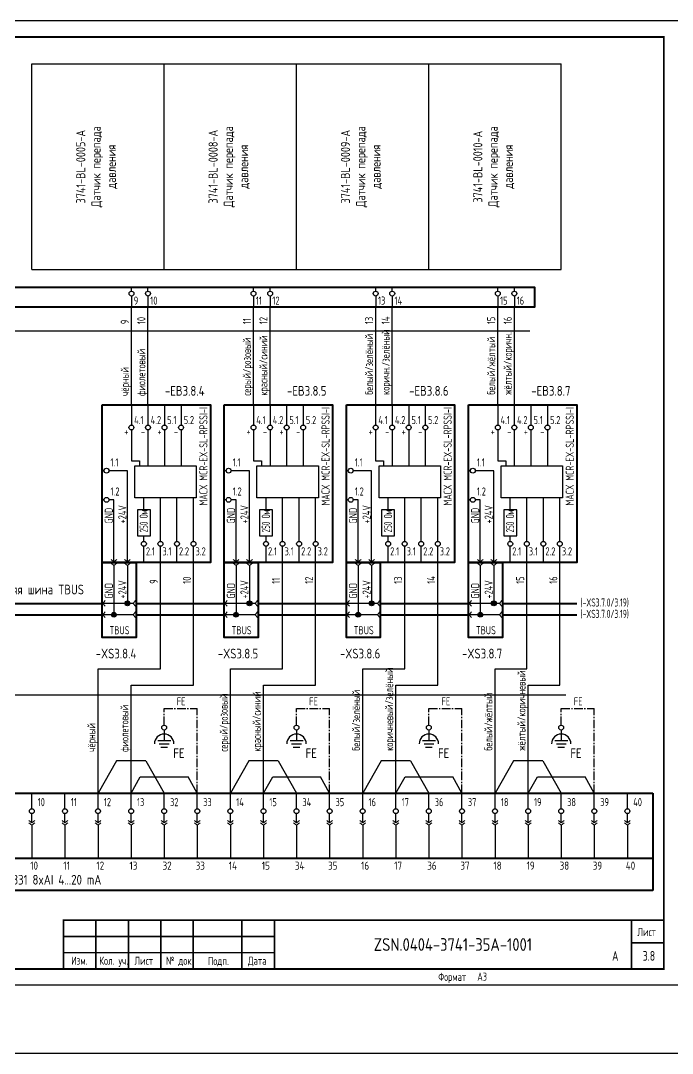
# Model space of a CAD drawing. Header units: millimetres. Extents: x 1235 to 19908, y 833 to 4314.
# Drawn here: x 5906.8 to 6107.6, y 3821.3 to 4139.3 of the extents above; entities that cross this region are included whole.
import ezdxf
from ezdxf.enums import TextEntityAlignment as Align

# ---------------------------------------------------------------- set-up
doc = ezdxf.new("R2010")
doc.units = ezdxf.units.MM
doc.linetypes.add('EPL_DASHLONGDOT', pattern=[1, 0.66, -0.12, 0.1, -0.12])
doc.layers.add('КИА_РАМКИ-ШТАМПЫ', color=7, linetype='Continuous')
doc.layers.add('ФОРМАТ', color=7, linetype='Continuous')
doc.styles.add('GOST-A 3-1', font='', dxfattribs={"height": 3})
doc.styles.add('GOSTA-2.5-1', font='', dxfattribs={"width": 0.9, "height": 2.5})
doc.styles.add('ROMAND0-100', font='romand.shx')
doc.styles.add('ROMANS0-60', font='romans.shx', dxfattribs={"width": 0.6})
doc.styles.add('ROMANS0-70', font='romans.shx', dxfattribs={"width": 0.7})
doc.styles.get("Standard").update_dxf_attribs({"font": 'arial.ttf'})
doc.styles.get('GOST-A 3-1').set_extended_font_data('GOST type A')
doc.styles.get('GOSTA-2.5-1').set_extended_font_data('GOST Type AU')

# ---------------------------------------------------------------- blocks, each defined once
blk = doc.blocks.new('frm6')
at = {"layer": 'ФОРМАТ'}
blk.add_line((-185, 15), (-120, 15), dxfattribs=at)
at = {"layer": 'ФОРМАТ', "const_width": 0.5}
blk.add_lwpolyline([(-185, 15), (-185, 0), (0, 0), (0, 15)], close=True, dxfattribs=at)
for points in [[(-175, 15), (-175, 0)], [(-165, 15), (-165, 0)], [(-155, 15), (-155, 0)], [(-145, 15), (-145, 0)], [(-130, 15), (-130, 0)], [(-120, 15), (-120, 0)], [(-10, 15), (-10, 0)], [(-185, 10), (-120, 10)], [(-10, 8), (0, 8)], [(-185, 5), (-120, 5)]]:
    blk.add_lwpolyline(points, dxfattribs=at)
at = {"layer": 'ФОРМАТ', "style": 'GOSTA-2.5-1', "width": 0.95}
for s, p in [('Лист', (-8.17, 9.36)), ('Изм.', (-182.63, 0.5)), ('Кол. уч.', (-173.96, 0.5)), ('Лист', (-163.13, 0.5)), ('№ док.', (-153.38, 0.5)), ('Подп.', (-140.5, 0.44)), ('Дата', (-128.17, 0.5))]:
    blk.add_text(s, height=2.5, dxfattribs=at).set_placement(p, align=Align.BOTTOM_LEFT)
at = {"layer": 'ФОРМАТ', "flags": 8}
for tag, style, width, p in [('R2', 'ROMANS0-70', 0.7, (-184.4, 10)), ('QTY2', 'ROMANS0-70', 0.65, (-174.28, 10.29)), ('SH2', 'ROMANS0-70', 0.7, (-164.3, 10)), ('ND2', 'ROMANS0-60', 0.6, (-154.34, 10)), ('SIGN2', 'ROMANS0-70', 0.7, (-144.3, 10)), ('DATE2', 'ROMANS0-70', 0.43, (-129.4, 10)), ('R1', 'ROMANS0-70', 0.7, (-184.4, 5)), ('QTY1', 'ROMANS0-70', 0.65, (-174.28, 5.29)), ('SH1', 'ROMANS0-70', 0.7, (-164.3, 5)), ('ND1', 'ROMANS0-60', 0.6, (-154.34, 5)), ('SIGN1', 'ROMANS0-70', 0.7, (-144.3, 5)), ('DATE1', 'ROMANS0-70', 0.43, (-129.4, 5))]:
    blk.add_attdef(tag, text='', height=3, dxfattribs=dict(at, style=style, width=width)).set_placement(p, align=Align.BOTTOM_LEFT)
at = {"layer": 'ФОРМАТ', "style": 'ROMANS0-70', "width": 0.7, "flags": 8}
blk.add_attdef('SH', text='', height=3, dxfattribs=at).set_placement((-5.16, 3.75), align=Align.MIDDLE_CENTER)
blk = doc.blocks.new('*U44')
blk.add_line((-402, 25), (-395, 25))
blk.add_lwpolyline([(-415, 292), (5, 292), (5, -5), (-415, -5)], close=True)
at = {"const_width": 0.6}
blk.add_lwpolyline([(-395, 287), (0, 287), (0, 0), (-395, 0)], close=True, dxfattribs=at)
at = {"ltscale": 100}
blk.add_lwpolyline([(0, 287), (-1, 287)], dxfattribs=at)
for points, const_width in [([(-395, 0), (-407, 0), (-407, 85), (-395, 85)], 0.6), ([(-402, 0), (-402, 85)], 0.6), ([(-407, 60), (-395, 60)], 0.3), ([(-407, 25), (-395, 25)], 0.3)]:
    blk.add_lwpolyline(points, dxfattribs=dict(const_width=const_width))
at = {"style": 'ROMANS0-70', "width": 0.7}
for s, p in [('Взам. Инв. N%%d', (-402.54, 61)), ('Подп. и дата', (-402.54, 31.47)), ('Инв. N%%d подл.', (-402.54, 1.7))]:
    blk.add_text(s, height=2.5, rotation=90, dxfattribs=at).set_placement(p, align=Align.BOTTOM_LEFT)
at = {"ltscale": 100, "insert": (-69.52, -4.39), "char_height": 2.5, "width": 12.6652, "attachment_point": 7, "style": 'ROMANS0-70'}
blk.add_mtext('Формат', dxfattribs=at)
at = {"style": 'ROMANS0-70', "width": 0.7, "flags": 12}
blk.add_attdef('FNAME', text='', height=2.5, rotation=90, dxfattribs=at).set_placement((-397.05, 286.9), align=Align.RIGHT)
for tag, p in [('ZINVN', (-398.5, 72.5)), ('INVN', (-398.5, 12.5))]:
    blk.add_attdef(tag, text='', height=3, rotation=90, dxfattribs=at).set_placement(p, align=Align.MIDDLE_CENTER)
at = {"ltscale": 100, "style": 'ROMANS0-70', "width": 0.7, "flags": 12}
blk.add_attdef('ФОРМАТ', text='', height=2.5, dxfattribs=at).set_placement((-57.47, -4.39), align=Align.BOTTOM_LEFT)
blk = doc.blocks.new('A$C2EC3666A')
h = blk.add_hatch(color=7)
h.dxf.hatch_style = 1
edge = h.paths.add_edge_path()
edge.add_arc((0, 0), 0.75, 0, 360)
at = {"color": 0}
blk.add_circle((0, 0), 0.75, dxfattribs=at)
blk = doc.blocks.new('A$C53757D11')
at = {"color": 0}
for p, q in [((-26.42, -7.89), (-26.42, -14.17)), ((-21.32, -7.89), (-21.32, -14.17)), ((-16.22, -7.89), (-16.22, -14.17)), ((-11.12, -7.89), (-11.12, -14.17)), ((-21.32, -15.67), (-21.32, -26.69)), ((-16.22, -15.67), (-16.22, -26.69)), ((-11.12, -15.67), (-11.12, -26.69)), ((-34.85, -28.22), (-35.44, -28.22)), ((-32.75, -28.22), (-33.35, -28.22)), ((-27.65, -28.22), (-32.75, -28.22)), ((-27.65, -43.2), (-27.65, -28.22)), ((-34.85, -37.17), (-35.44, -37.17)), ((-31.81, -37.17), (-33.35, -37.17)), ((-31.81, -43.2), (-31.81, -37.17)), ((-22.57, -40.25), (-22.57, -36.54)), ((-17.48, -49.99), (-17.48, -36.54)), ((-12.38, -48.25), (-12.38, -36.54)), ((-7.28, -49.99), (-7.28, -36.54)), ((-31.81, -56.28), (-31.81, -43.2)), ((-27.65, -56.28), (-27.65, -43.2)), ((-22.57, -49.99), (-22.57, -48.25)), ((-12.38, -49.99), (-12.38, -48.25)), ((-22.57, -56.52), (-22.57, -51.49)), ((-17.48, -56.52), (-17.48, -51.49)), ((-12.38, -56.52), (-12.38, -51.49)), ((-7.28, -56.52), (-7.28, -51.49)), ((-31.81, -57.43), (-31.81, -72.57)), ((-27.65, -57.43), (-27.65, -69.07)), ((-25.9, -69.07), (-35.26, -69.07)), ((-25.9, -72.57), (-35.26, -72.57))]:
    blk.add_line(p, q, dxfattribs=at)
at = {"lineweight": 18}
for p, q in [((-31.81, -56.28), (-32.7, -55.53)), ((-31.81, -57.43), (-32.7, -56.69)), ((-31.81, -56.28), (-30.92, -55.53)), ((-31.81, -57.43), (-30.92, -56.69)), ((-27.65, -56.28), (-28.54, -55.53)), ((-27.65, -57.43), (-28.54, -56.69)), ((-27.65, -56.28), (-26.76, -55.53)), ((-27.65, -57.43), (-26.76, -56.69)), ((-35.26, -69.07), (-34.52, -68.18)), ((-35.26, -69.07), (-34.52, -69.96)), ((-25.9, -69.07), (-25.15, -68.18)), ((-25.9, -69.07), (-25.15, -69.96)), ((-35.26, -72.57), (-34.52, -71.68)), ((-35.26, -72.57), (-34.52, -73.46)), ((-25.9, -72.57), (-25.15, -71.68)), ((-25.9, -72.57), (-25.15, -73.46))]:
    blk.add_line(p, q, dxfattribs=at)
at = {"color": 0, "lineweight": 40}
for points in [[(-35.44, -7.89), (-2.1, -7.89), (-2.1, -56.52), (-35.44, -56.52)], [(-35.44, -56.52), (-24.99, -56.52), (-24.99, -79.55), (-35.44, -79.55)]]:
    blk.add_lwpolyline(points, close=True, dxfattribs=at)
at = {"color": 0}
blk.add_lwpolyline([(-26.42, -15.67), (-26.42, -25.2), (-23.97, -25.2), (-23.97, -26.69)], dxfattribs=at)
for points in [[(-25.37, -26.69), (-6.44, -26.69), (-6.44, -36.54), (-25.37, -36.54)], [(-24.57, -48.25), (-20.57, -48.25), (-20.57, -40.25), (-24.57, -40.25)]]:
    blk.add_lwpolyline(points, close=True, dxfattribs=at)
for centre in [(-26.42, -14.92), (-21.32, -14.92), (-16.22, -14.92), (-11.12, -14.92), (-34.1, -28.22), (-34.1, -37.17), (-22.57, -50.74), (-17.48, -50.74), (-12.38, -50.74), (-7.28, -50.74)]:
    blk.add_circle(centre, 0.75, dxfattribs=at)
for p in [(-27.65, -69.07), (-31.81, -72.57)]:
    blk.add_blockref('A$C2EC3666A', p, dxfattribs=at)
at = {"style": 'GOSTA-2.5-1', "width": 0.9}
for s, p in [('4.1', (-25.59, -13.88)), ('4.2', (-20.49, -13.88)), ('5.1', (-15.39, -13.88)), ('5.2', (-10.3, -13.88)), ('+', (-28.61, -17.4)), ('+', (-18.42, -17.4)), ('-', (-23.51, -17.4)), ('-', (-13.32, -17.4)), ('1.1', (-32.85, -26.91)), ('1.2', (-32.85, -35.87)), ('2.1', (-21.96, -54.3)), ('3.1', (-16.86, -54.3)), ('2.2', (-11.76, -54.3)), ('3.2', (-6.67, -54.3)), ('TBUS', (-33.18, -78.6))]:
    blk.add_text(s, height=2.5, dxfattribs=at).set_placement(p)
at = {"style": 'GOSTA-2.5-1'}
for s, width, p in [('MACX MCR-EX-SL-RPSSI-I', 0.8, (-2.98, -38.97)), ('GND', 0.9, (-32.14, -44.47)), ('+24V', 0.9, (-27.98, -44.47)), ('250 Ом', 0.65, (-21.37, -47.21)), ('GND', 0.9, (-32.14, -67.6)), ('+24V', 0.9, (-27.98, -67.6))]:
    blk.add_text(s, height=2.5, rotation=90, dxfattribs=dict(at, width=width)).set_placement(p)
blk = doc.blocks.new('A$C38A837D7')
at = {"color": 0}
for p, q in [((0, 4.92), (0, 6.17)), ((0, 3.42), (0, 0)), ((5.1, 4.92), (5.1, 6.17)), ((5.1, 3.42), (5.1, 0)), ((37.63, 4.92), (37.63, 6.17)), ((37.63, 3.42), (37.63, 0)), ((42.73, 4.92), (42.73, 6.17)), ((42.73, 3.42), (42.73, 0)), ((75.26, 4.92), (75.26, 6.17)), ((75.26, 3.42), (75.26, 0)), ((80.36, 4.92), (80.36, 6.17)), ((80.36, 3.42), (80.36, 0)), ((112.89, 4.92), (112.89, 6.17)), ((112.89, 3.42), (112.89, 0)), ((117.99, 4.92), (117.99, 6.17)), ((117.99, 3.42), (117.99, 0)), ((188.15, 4.92), (188.15, 6.17)), ((188.15, 3.42), (188.15, 0)), ((193.25, 4.92), (193.25, 6.17)), ((193.25, 3.42), (193.25, 0)), ((225.78, 4.92), (225.78, 6.17)), ((225.78, 3.42), (225.78, 0)), ((230.88, 4.92), (230.88, 6.17)), ((230.88, 3.42), (230.88, 0)), ((263.41, 4.92), (263.41, 6.17)), ((263.41, 3.42), (263.41, 0)), ((268.51, 4.92), (268.51, 6.17)), ((268.51, 3.42), (268.51, 0)), ((301.04, 4.92), (301.04, 6.17)), ((301.04, 3.42), (301.04, 0)), ((306.14, 4.92), (306.14, 6.17)), ((306.14, 3.42), (306.14, 0))]:
    blk.add_line(p, q, dxfattribs=at)
at = {"color": 0, "lineweight": 40}
blk.add_lwpolyline([(-2.75, 6.17), (312.36, 6.17), (312.36, 0), (-2.75, 0)], close=True, dxfattribs=at)
at = {"color": 0}
for centre in [(0, 4.17), (5.1, 4.17), (37.63, 4.17), (42.73, 4.17), (75.26, 4.17), (80.36, 4.17), (112.89, 4.17), (117.99, 4.17), (188.15, 4.17), (193.25, 4.17), (225.78, 4.17), (230.88, 4.17), (263.41, 4.17), (268.51, 4.17), (301.04, 4.17), (306.14, 4.17)]:
    blk.add_circle(centre, 0.75, dxfattribs=at)
at = {"style": 'GOSTA-2.5-1', "width": 0.9}
for s, p in [('1', (0.71, 0.77)), ('2', (5.8, 0.77)), ('3', (38.34, 0.77)), ('4', (43.43, 0.77)), ('5', (75.97, 0.77)), ('6', (81.06, 0.77)), ('7', (113.6, 0.77)), ('8', (118.69, 0.77)), ('9', (188.86, 0.77)), ('10', (193.95, 0.77)), ('11', (226.49, 0.77)), ('12', (231.58, 0.77)), ('13', (264.12, 0.77)), ('14', (269.22, 0.77)), ('15', (301.75, 0.77)), ('16', (306.85, 0.77))]:
    blk.add_text(s, height=2.5, dxfattribs=at).set_placement(p)
blk = doc.blocks.new('A$C2BF74EC9')
at = {"color": 0}
for p, q in [((0, 6.39), (4, 6.39)), ((2, 8.39), (2, 6.39)), ((0.5, 5.39), (3.5, 5.39)), ((1, 4.39), (3, 4.39))]:
    blk.add_line(p, q, dxfattribs=at)
at = {"style": 'GOST-A 3-1'}
blk.add_text('FE', height=3, dxfattribs=at).set_placement((4.81, 1))

msp = doc.modelspace()

# ---------------------------------------------------------------- linework, layer by layer
for p, q in [((5910.26, 4126.01), (5951.04, 4126.01)), ((5910.26, 4062.68), (5910.26, 4126.01)), ((5951.04, 4062.68), (5951.04, 4126.01)), ((5951.04, 4126.01), (5991.82, 4126.01)), ((5991.82, 4062.68), (5991.82, 4126.01)), ((5991.82, 4126.01), (6032.6, 4126.01)), ((6032.6, 4062.68), (6032.6, 4126.01)), ((6032.6, 4126.01), (6073.38, 4126.01)), ((6073.38, 4062.68), (6073.38, 4126.01)), ((5910.26, 4062.68), (5951.04, 4062.68)), ((5951.04, 4062.68), (5991.82, 4062.68)), ((5991.82, 4062.68), (6032.6, 4062.68)), ((6032.6, 4062.68), (6073.38, 4062.68)), ((5940.85, 3901.41), (5943.68, 3906.41)), ((5943.68, 3906.41), (5958.4, 3906.41)), ((5961.24, 3901.41), (5958.4, 3906.41)), ((5981.63, 3901.41), (5984.47, 3906.41)), ((5984.47, 3906.41), (5999.18, 3906.41)), ((6002.02, 3901.41), (5999.18, 3906.41)), ((6022.41, 3901.41), (6025.25, 3906.41)), ((6025.25, 3906.41), (6039.96, 3906.41)), ((6042.8, 3901.41), (6039.96, 3906.41)), ((6063.19, 3901.41), (6066.03, 3906.41)), ((6066.03, 3906.41), (6080.74, 3906.41)), ((6083.58, 3901.41), (6080.74, 3906.41)), ((5910.26, 3896.61), (5910.26, 3901.41)), ((5920.46, 3896.61), (5920.46, 3901.41)), ((5930.65, 3896.61), (5930.65, 3901.41)), ((5940.85, 3896.61), (5940.85, 3901.41)), ((5951.04, 3896.61), (5951.04, 3901.41)), ((5961.24, 3896.61), (5961.24, 3901.41)), ((5971.43, 3896.61), (5971.43, 3901.41)), ((5981.63, 3896.61), (5981.63, 3901.41)), ((5991.82, 3896.61), (5991.82, 3901.41)), ((6002.02, 3896.61), (6002.02, 3901.41)), ((6012.21, 3896.61), (6012.21, 3901.41)), ((6022.41, 3896.61), (6022.41, 3901.41)), ((6032.6, 3896.61), (6032.6, 3901.41)), ((6042.8, 3896.61), (6042.8, 3901.41)), ((6052.99, 3896.61), (6052.99, 3901.41)), ((6063.19, 3896.61), (6063.19, 3901.41)), ((6073.38, 3896.61), (6073.38, 3901.41)), ((6083.58, 3896.61), (6083.58, 3901.41)), ((6093.77, 3896.61), (6093.77, 3901.41)), ((5910.26, 3892.3), (5910.26, 3895.11)), ((5920.46, 3892.3), (5920.46, 3895.11)), ((5930.65, 3892.3), (5930.65, 3895.11)), ((5940.85, 3892.3), (5940.85, 3895.11)), ((5951.04, 3892.3), (5951.04, 3895.11)), ((5961.24, 3892.3), (5961.24, 3895.11)), ((5971.43, 3892.3), (5971.43, 3895.11)), ((5981.63, 3892.3), (5981.63, 3895.11)), ((5991.82, 3892.3), (5991.82, 3895.11)), ((6002.02, 3892.3), (6002.02, 3895.11)), ((6012.21, 3892.3), (6012.21, 3895.11)), ((6022.41, 3892.3), (6022.41, 3895.11)), ((6032.6, 3892.3), (6032.6, 3895.11)), ((6042.8, 3892.3), (6042.8, 3895.11)), ((6052.99, 3892.3), (6052.99, 3895.11)), ((6063.19, 3892.3), (6063.19, 3895.11)), ((6073.38, 3892.3), (6073.38, 3895.11)), ((6083.58, 3892.3), (6083.58, 3895.11)), ((6093.77, 3892.3), (6093.77, 3895.11)), ((5910.26, 3891.55), (5910.26, 3881.38)), ((5920.46, 3891.55), (5920.46, 3881.38)), ((5930.65, 3891.55), (5930.65, 3881.38)), ((5940.85, 3891.55), (5940.85, 3881.38)), ((5951.04, 3891.55), (5951.04, 3881.38)), ((5961.24, 3891.55), (5961.24, 3881.38)), ((5971.43, 3891.55), (5971.43, 3881.38)), ((5981.63, 3891.55), (5981.63, 3881.38)), ((5991.82, 3891.55), (5991.82, 3881.38)), ((6002.02, 3891.55), (6002.02, 3881.38)), ((6012.21, 3891.55), (6012.21, 3881.38)), ((6022.41, 3891.55), (6022.41, 3881.38)), ((6032.6, 3891.55), (6032.6, 3881.38)), ((6042.8, 3891.55), (6042.8, 3881.38)), ((6052.99, 3891.55), (6052.99, 3881.38)), ((6063.19, 3891.55), (6063.19, 3881.38)), ((6073.38, 3891.55), (6073.38, 3881.38)), ((6083.58, 3891.55), (6083.58, 3881.38)), ((6093.77, 3891.55), (6093.77, 3881.38))]:
    msp.add_line(p, q)
at = {"color": 0}
for p, q in [((5940.95, 4021.05), (5940.95, 4051.09)), ((5946.04, 4021.05), (5946.04, 4051.09)), ((5978.58, 4021.05), (5978.58, 4051.09)), ((5983.67, 4021.05), (5983.67, 4051.09)), ((6016.21, 4021.05), (6016.21, 4051.09)), ((6021.31, 4021.05), (6021.31, 4051.09)), ((6053.84, 4021.05), (6053.84, 4051.09)), ((6058.94, 4021.05), (6058.94, 4051.09)), ((5729.26, 4043.8), (6063.68, 4043.8)), ((5949.89, 3939.69), (5949.89, 3972.42)), ((5960.08, 3934.69), (5960.08, 3972.42)), ((5987.52, 3939.69), (5987.52, 3972.42)), ((5997.71, 3934.69), (5997.71, 3972.42)), ((6025.15, 3939.69), (6025.15, 3972.42)), ((6035.34, 3934.69), (6035.34, 3972.42)), ((6062.78, 3939.69), (6062.78, 3972.42)), ((6072.97, 3934.69), (6072.97, 3972.42)), ((5930.65, 3901.41), (5930.65, 3939.69)), ((5930.65, 3939.69), (5949.89, 3939.69)), ((5971.43, 3901.41), (5971.43, 3939.69)), ((5971.43, 3939.69), (5987.52, 3939.69)), ((6012.21, 3901.41), (6012.21, 3939.69)), ((6012.21, 3939.69), (6025.15, 3939.69)), ((6052.99, 3901.41), (6052.99, 3939.69)), ((6052.99, 3939.69), (6062.78, 3939.69)), ((5940.85, 3934.69), (5960.08, 3934.69)), ((5940.85, 3901.41), (5940.85, 3934.69)), ((5981.63, 3934.69), (5997.71, 3934.69)), ((5981.63, 3901.41), (5981.63, 3934.69)), ((6022.41, 3934.69), (6035.34, 3934.69)), ((6022.41, 3901.41), (6022.41, 3934.69)), ((6063.19, 3934.69), (6072.97, 3934.69)), ((6063.19, 3901.41), (6063.19, 3934.69)), ((5735.86, 3931.72), (6074.75, 3931.72)), ((5951.04, 3920.86), (5951.04, 3919.61)), ((5991.82, 3920.86), (5991.82, 3919.61)), ((6032.6, 3920.86), (6032.6, 3919.61)), ((6073.38, 3920.86), (6073.38, 3919.61)), ((5936.33, 3911.41), (5930.65, 3901.41)), ((5945.36, 3911.41), (5936.33, 3911.41)), ((5945.36, 3911.41), (5951.04, 3901.41)), ((5977.11, 3911.41), (5971.43, 3901.41)), ((5986.14, 3911.41), (5977.11, 3911.41)), ((5986.14, 3911.41), (5991.82, 3901.41)), ((6017.89, 3911.41), (6012.21, 3901.41)), ((6026.92, 3911.41), (6017.89, 3911.41)), ((6026.92, 3911.41), (6032.6, 3901.41)), ((6058.67, 3911.41), (6052.99, 3901.41)), ((6067.7, 3911.41), (6058.67, 3911.41)), ((6067.7, 3911.41), (6073.38, 3901.41)), ((6970.58, 3821.3), (5668.54, 3821.3))]:
    msp.add_line(p, q, dxfattribs=at)
at = {"color": 1, "lineweight": 40}
for p, q in [((5867.12, 3959.87), (5931.92, 3959.87)), ((5942.38, 3959.87), (5969.55, 3959.87)), ((5980.01, 3959.87), (6007.18, 3959.87)), ((6017.64, 3959.87), (6044.81, 3959.87)), ((6055.27, 3959.87), (6078.15, 3959.87))]:
    msp.add_line(p, q, dxfattribs=at)
at = {"color": 4, "lineweight": 40}
for p, q in [((5867.12, 3956.36), (5931.92, 3956.36)), ((5942.38, 3956.36), (5969.55, 3956.36)), ((5980.01, 3956.36), (6007.18, 3956.36)), ((6017.64, 3956.36), (6044.81, 3956.36)), ((6055.27, 3956.36), (6078.15, 3956.36))]:
    msp.add_line(p, q, dxfattribs=at)
at = {"color": 6, "linetype": 'EPL_DASHLONGDOT', "lineweight": 25, "ltscale": 4}
for p, q in [((5951.04, 3927.45), (5961.24, 3927.45)), ((5951.04, 3922.36), (5951.04, 3927.45)), ((5961.24, 3901.41), (5961.24, 3927.45)), ((5991.82, 3927.45), (6002.02, 3927.45)), ((5991.82, 3922.36), (5991.82, 3927.45)), ((6002.02, 3901.41), (6002.02, 3927.45)), ((6032.6, 3927.45), (6042.8, 3927.45)), ((6032.6, 3922.36), (6032.6, 3927.45)), ((6042.8, 3901.41), (6042.8, 3927.45)), ((6073.38, 3927.45), (6083.58, 3927.45)), ((6073.38, 3922.36), (6073.38, 3927.45)), ((6083.58, 3901.41), (6083.58, 3927.45))]:
    msp.add_line(p, q, dxfattribs=at)
at = {"lineweight": 40}
for p, q in [((5729.93, 3901.41), (6101.6, 3901.41)), ((6101.6, 3901.41), (6101.6, 3871.41)), ((5729.93, 3881.38), (6101.6, 3881.38)), ((6101.6, 3871.41), (5729.93, 3871.41))]:
    msp.add_line(p, q, dxfattribs=at)
at = {"lineweight": 18}
for p, q in [((5910.26, 3892.3), (5909.37, 3893.04)), ((5910.26, 3892.3), (5911.15, 3893.04)), ((5920.46, 3892.3), (5919.57, 3893.04)), ((5920.46, 3892.3), (5921.35, 3893.04)), ((5930.65, 3892.3), (5929.76, 3893.04)), ((5930.65, 3892.3), (5931.54, 3893.04)), ((5940.85, 3892.3), (5939.96, 3893.04)), ((5940.85, 3892.3), (5941.74, 3893.04)), ((5951.04, 3892.3), (5950.15, 3893.04)), ((5951.04, 3892.3), (5951.93, 3893.04)), ((5961.24, 3892.3), (5960.35, 3893.04)), ((5961.24, 3892.3), (5962.13, 3893.04)), ((5971.43, 3892.3), (5970.54, 3893.04)), ((5971.43, 3892.3), (5972.32, 3893.04)), ((5981.63, 3892.3), (5980.74, 3893.04)), ((5981.63, 3892.3), (5982.52, 3893.04)), ((5991.82, 3892.3), (5990.93, 3893.04)), ((5991.82, 3892.3), (5992.71, 3893.04)), ((6002.02, 3892.3), (6001.13, 3893.04)), ((6002.02, 3892.3), (6002.91, 3893.04)), ((6012.21, 3892.3), (6011.32, 3893.04)), ((6012.21, 3892.3), (6013.1, 3893.04)), ((6022.41, 3892.3), (6021.52, 3893.04)), ((6022.41, 3892.3), (6023.3, 3893.04)), ((6032.6, 3892.3), (6031.71, 3893.04)), ((6032.6, 3892.3), (6033.49, 3893.04)), ((6042.8, 3892.3), (6041.91, 3893.04)), ((6042.8, 3892.3), (6043.69, 3893.04)), ((6052.99, 3892.3), (6052.1, 3893.04)), ((6052.99, 3892.3), (6053.88, 3893.04)), ((6063.19, 3892.3), (6062.3, 3893.04)), ((6063.19, 3892.3), (6064.08, 3893.04)), ((6073.38, 3892.3), (6072.49, 3893.04)), ((6073.38, 3892.3), (6074.27, 3893.04)), ((6083.58, 3892.3), (6082.69, 3893.04)), ((6083.58, 3892.3), (6084.47, 3893.04)), ((6093.77, 3892.3), (6092.88, 3893.04)), ((6093.77, 3892.3), (6094.66, 3893.04)), ((5910.26, 3891.55), (5909.37, 3892.3)), ((5910.26, 3891.55), (5911.15, 3892.3)), ((5920.46, 3891.55), (5919.57, 3892.3)), ((5920.46, 3891.55), (5921.35, 3892.3)), ((5930.65, 3891.55), (5929.76, 3892.3)), ((5930.65, 3891.55), (5931.54, 3892.3)), ((5940.85, 3891.55), (5939.96, 3892.3)), ((5940.85, 3891.55), (5941.74, 3892.3)), ((5951.04, 3891.55), (5950.15, 3892.3)), ((5951.04, 3891.55), (5951.93, 3892.3)), ((5961.24, 3891.55), (5960.35, 3892.3)), ((5961.24, 3891.55), (5962.13, 3892.3)), ((5971.43, 3891.55), (5970.54, 3892.3)), ((5971.43, 3891.55), (5972.32, 3892.3)), ((5981.63, 3891.55), (5980.74, 3892.3)), ((5981.63, 3891.55), (5982.52, 3892.3)), ((5991.82, 3891.55), (5990.93, 3892.3)), ((5991.82, 3891.55), (5992.71, 3892.3)), ((6002.02, 3891.55), (6001.13, 3892.3)), ((6002.02, 3891.55), (6002.91, 3892.3)), ((6012.21, 3891.55), (6011.32, 3892.3)), ((6012.21, 3891.55), (6013.1, 3892.3)), ((6022.41, 3891.55), (6021.52, 3892.3)), ((6022.41, 3891.55), (6023.3, 3892.3)), ((6032.6, 3891.55), (6031.71, 3892.3)), ((6032.6, 3891.55), (6033.49, 3892.3)), ((6042.8, 3891.55), (6041.91, 3892.3)), ((6042.8, 3891.55), (6043.69, 3892.3)), ((6052.99, 3891.55), (6052.1, 3892.3)), ((6052.99, 3891.55), (6053.88, 3892.3)), ((6063.19, 3891.55), (6062.3, 3892.3)), ((6063.19, 3891.55), (6064.08, 3892.3)), ((6073.38, 3891.55), (6072.49, 3892.3)), ((6073.38, 3891.55), (6074.27, 3892.3)), ((6083.58, 3891.55), (6082.69, 3892.3)), ((6083.58, 3891.55), (6084.47, 3892.3)), ((6093.77, 3891.55), (6092.88, 3892.3)), ((6093.77, 3891.55), (6094.66, 3892.3))]:
    msp.add_line(p, q, dxfattribs=at)
at = {"color": 0}
for centre in [(5951.04, 3921.61), (5991.82, 3921.61), (6032.6, 3921.61), (6073.38, 3921.61)]:
    msp.add_circle(centre, 0.75, dxfattribs=at)
for centre in [(5910.26, 3895.86), (5920.46, 3895.86), (5930.65, 3895.86), (5940.85, 3895.86), (5951.04, 3895.86), (5961.24, 3895.86), (5971.43, 3895.86), (5981.63, 3895.86), (5991.82, 3895.86), (6002.02, 3895.86), (6012.21, 3895.86), (6022.41, 3895.86), (6032.6, 3895.86), (6042.8, 3895.86), (6052.99, 3895.86), (6063.19, 3895.86), (6073.38, 3895.86), (6083.58, 3895.86), (6093.77, 3895.86)]:
    msp.add_circle(centre, 0.75)
for centre in [(5951.04, 3916.61), (5991.82, 3916.61), (6032.6, 3916.61), (6073.38, 3916.61)]:
    msp.add_arc(centre, 3, 0, 180, dxfattribs=at)

# ---------------------------------------------------------------- block references
for name, p in [('A$C38A837D7', (5752.8, 4051.09)), ('A$C53757D11', (5967.36, 4028.94)), ('A$C53757D11', (6004.99, 4028.94)), ('A$C53757D11', (6042.62, 4028.94)), ('A$C53757D11', (6080.25, 4028.94)), ('A$C2BF74EC9', (5949.04, 3911.22)), ('A$C2BF74EC9', (5989.82, 3911.22)), ('A$C2BF74EC9', (6030.6, 3911.22)), ('A$C2BF74EC9', (6071.38, 3911.22))]:
    msp.add_blockref(name, p, dxfattribs=at)
at = {"layer": 'КИА_РАМКИ-ШТАМПЫ'}
ref = msp.add_blockref('*U44', (6105, 3847.31), dxfattribs=at)
ref.add_attrib('ФОРМАТ', 'А3', dxfattribs={"layer": '0', "ltscale": 100, "height": 2.5, "style": 'ROMANS0-70', "width": 0.7}).set_placement((6047.53, 3842.93), align=Align.BOTTOM_LEFT)
ref = msp.add_blockref('frm6', (6105, 3847.31), dxfattribs=at)
ref.add_attrib('TITLE', 'ZSN.0404-3741-35A-1001', dxfattribs={"layer": '0', "height": 3.9, "style": 'ROMAND0-100', "width": 0.8, "flags": 8}).set_placement((6040, 3854.81), align=Align.MIDDLE_CENTER)
ref.add_attrib('SH', '3.8', dxfattribs={"layer": '0', "height": 3, "style": 'ROMANS0-70', "width": 0.7, "flags": 8}).set_placement((6100.4, 3851.31), align=Align.MIDDLE_CENTER)
ref.add_attrib('REV', 'А', dxfattribs={"layer": '0', "height": 3, "style": 'ROMANS0-70', "width": 0.7, "flags": 8}).set_placement((6090.03, 3851.29), align=Align.MIDDLE_CENTER)

# ---------------------------------------------------------------- texts
at = {"style": 'GOSTA-2.5-1', "width": 0.9}
for s, p in [('9', (5940.14, 4045.86)), ('10', (5945.24, 4045.86)), ('11', (5977.78, 4045.86)), ('12', (5982.87, 4045.86)), ('13', (6015.41, 4045.86)), ('14', (6020.5, 4045.86)), ('15', (6053.04, 4045.86)), ('16', (6058.13, 4045.86)), ('белый/зелёный', (6015.41, 4024.1)), ('коричн./зелёный', (6020.5, 4024.1)), ('жёлтый/коричн.', (6058.13, 4024.14)), ('серый/розовый', (5977.78, 4023.83)), ('красный/синий', (5982.87, 4023.83)), ('белый/жёлтый', (6053.04, 4024.14)), ('фиолетовый', (5945.24, 4023.75)), ('чёрный', (5940.14, 4023.75)), ('9', (5949.08, 3965.9)), ('10', (5959.28, 3965.9)), ('11', (5986.71, 3965.9)), ('12', (5996.91, 3965.9)), ('13', (6024.34, 3965.9)), ('14', (6034.54, 3965.9)), ('15', (6061.98, 3965.9)), ('16', (6072.17, 3965.9)), ('коричневый/зелёный', (6021.6, 3914.48)), ('жёлтый/коричневый', (6062.38, 3914.53)), ('серый/розовый', (5970.63, 3914.21)), ('красный/синий', (5980.82, 3914.21)), ('белый/зелёный', (6011.41, 3914.48)), ('белый/жёлтый', (6052.19, 3914.53)), ('фиолетовый', (5940.04, 3914.14)), ('чёрный', (5929.85, 3914.14))]:
    msp.add_text(s, height=2.5, rotation=90, dxfattribs=at).set_placement(p)
for s, height, style, p in [('-EB3.8.4', 3, 'GOST-A 3-1', (5951.26, 4023.81)), ('-EB3.8.5', 3, 'GOST-A 3-1', (5988.89, 4023.81)), ('-EB3.8.6', 3, 'GOST-A 3-1', (6026.52, 4023.81)), ('-EB3.8.7', 3, 'GOST-A 3-1', (6064.15, 4023.81)), ('Внутренняя шина TBUS', 3, 'GOST-A 3-1', (5890.31, 3962.63)), ('-XS3.8.4', 3, 'GOST-A 3-1', (5929.93, 3942.9)), ('-XS3.8.5', 3, 'GOST-A 3-1', (5967.56, 3942.9)), ('-XS3.8.6', 3, 'GOST-A 3-1', (6005.19, 3942.9)), ('-XS3.8.7', 3, 'GOST-A 3-1', (6042.82, 3942.9)), ('10', 2.5, 'GOSTA-2.5-1', (5909.77, 3877.85)), ('11', 2.5, 'GOSTA-2.5-1', (5919.96, 3877.85)), ('12', 2.5, 'GOSTA-2.5-1', (5930.16, 3877.85)), ('13', 2.5, 'GOSTA-2.5-1', (5940.35, 3877.85)), ('32', 2.5, 'GOSTA-2.5-1', (5950.55, 3877.85)), ('33', 2.5, 'GOSTA-2.5-1', (5960.74, 3877.85)), ('14', 2.5, 'GOSTA-2.5-1', (5970.94, 3877.85)), ('15', 2.5, 'GOSTA-2.5-1', (5981.13, 3877.85)), ('34', 2.5, 'GOSTA-2.5-1', (5991.33, 3877.85)), ('35', 2.5, 'GOSTA-2.5-1', (6001.53, 3877.85)), ('16', 2.5, 'GOSTA-2.5-1', (6011.72, 3877.85)), ('17', 2.5, 'GOSTA-2.5-1', (6021.92, 3877.85)), ('36', 2.5, 'GOSTA-2.5-1', (6032.11, 3877.85)), ('37', 2.5, 'GOSTA-2.5-1', (6042.31, 3877.85)), ('18', 2.5, 'GOSTA-2.5-1', (6052.5, 3877.85)), ('19', 2.5, 'GOSTA-2.5-1', (6062.7, 3877.85)), ('38', 2.5, 'GOSTA-2.5-1', (6072.89, 3877.85)), ('39', 2.5, 'GOSTA-2.5-1', (6083.09, 3877.85)), ('40', 2.5, 'GOSTA-2.5-1', (6093.28, 3877.85)), ('SM 331 8xAI 4...20 mA', 3, 'GOST-A 3-1', (5898.51, 3873.26))]:
    msp.add_text(s, height=height, dxfattribs=dict(style=style)).set_placement(p)
at = {"style": 'GOSTA-2.5-1'}
for s, width, p in [('(-XS3.7.0/3.19)', 0.7, (6079.32, 3958.89)), ('(-XS3.7.0/3.19)', 0.7, (6079.32, 3955.39)), ('FE', 0.9, (5954.93, 3928.42)), ('FE', 0.9, (5995.71, 3928.42)), ('FE', 0.9, (6036.49, 3928.42)), ('FE', 0.9, (6077.27, 3928.42)), ('10', 0.9, (5912.06, 3897.41)), ('11', 0.9, (5922.26, 3897.41)), ('12', 0.9, (5932.45, 3897.41)), ('13', 0.9, (5942.65, 3897.41)), ('32', 0.9, (5952.84, 3897.41)), ('33', 0.9, (5963.04, 3897.41)), ('14', 0.9, (5973.23, 3897.41)), ('15', 0.9, (5983.43, 3897.41)), ('34', 0.9, (5993.62, 3897.41)), ('35', 0.9, (6003.82, 3897.41)), ('16', 0.9, (6014.01, 3897.41)), ('17', 0.9, (6024.21, 3897.41)), ('36', 0.9, (6034.4, 3897.41)), ('37', 0.9, (6044.6, 3897.41)), ('18', 0.9, (6054.79, 3897.41)), ('19', 0.9, (6064.99, 3897.41)), ('38', 0.9, (6075.18, 3897.41)), ('39', 0.9, (6085.38, 3897.41)), ('40', 0.9, (6095.57, 3897.41))]:
    msp.add_text(s, height=2.5, dxfattribs=dict(at, width=width)).set_placement(p)
at = {"char_height": 2.82222, "width": 30.8332, "attachment_point": 5, "rotation": 90}
for s, insert in [('{\\fGOST type A|b0|i0|c204|p34;3741-\\fGOST type A|b0|i0|c0|p34;BL-0005-A \\fGOST type A|b0|i0|c204|p34;Датчик перепада давления }', (5930.26, 4094.34)), ('{\\fGOST type A|b0|i0|c204|p34;3741-\\fGOST type A|b0|i0|c0|p34;BL-0008-A \\fGOST type A|b0|i0|c204|p34;Датчик перепада давления }', (5971.04, 4094.34)), ('{\\fGOST type A|b0|i0|c204|p34;3741-\\fGOST type A|b0|i0|c0|p34;BL-0009-A \\fGOST type A|b0|i0|c204|p34;Датчик перепада давления }', (6011.82, 4094.34)), ('{\\fGOST type A|b0|i0|c204|p34;3741-\\fGOST type A|b0|i0|c0|p34;BL-0010-A \\fGOST type A|b0|i0|c204|p34;Датчик перепада давления }', (6052.6, 4094.34))]:
    msp.add_mtext(s, dxfattribs=dict(at, insert=insert))

doc.saveas('drawing.dxf')
